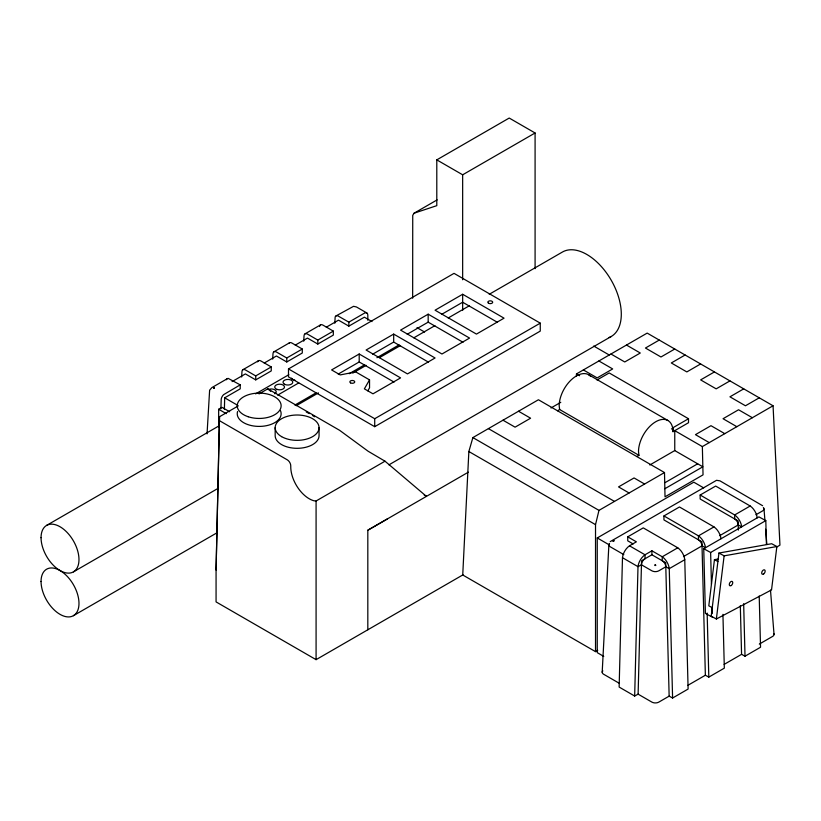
<?xml version="1.0" encoding="UTF-8"?>
<svg xmlns="http://www.w3.org/2000/svg" width="821" height="821" viewBox="0 0 821 821"><rect width="100%" height="100%" fill="white"/><g stroke="black" fill="none" stroke-linecap="round" stroke-linejoin="round"><path stroke-width="1.23" d="M463.065 574.792L316.085 659.653L216.067 601.906L216.067 570.051L219.515 416.729L238.172 405.954M216.067 570.051L219.515 416.729M220.9 408.827L221.198 399.201A5.07 2.925 -60 0 1 223.62 394.644L240.214 384.864L240.214 388.856L224.687 397.816L224.379 409.34M576.404 376.367L576.465 373.914L647.174 333.1L773.054 405.779L779.95 545.154L776.635 547.073M627.737 536.842L636.378 541.829L629.491 545.811A10.981 6.342 -60 0 0 622.482 557.705L619.137 687.064L634.664 696.034L638.112 694.156L651.905 702.119A4.875 2.822 0 0 0 658.801 702.119L669.146 696.146L672.594 698.024L688.111 689.055L684.765 559.696A10.981 6.342 60 0 0 677.766 547.802L643.254 527.882L627.737 536.842L627.737 540.823L633.135 543.943M634.664 696.034L637.999 566.664A10.981 6.342 -60 0 1 645.008 554.78L651.905 550.799L662.249 556.771A10.981 6.342 60 0 1 669.248 568.655L672.594 698.024M638.112 694.156L641.56 560.753L651.905 554.78L665.698 562.744L669.146 696.146M334.814 323.228L335.153 316.988A5.07 2.925 60 0 1 337.965 315.911L348.843 322.15L364.37 313.191A4.875 2.812 -60 0 1 367.818 315.182L367.818 320.272M664.825 488.741L702.848 466.79L674.759 450.575L674.759 430.666L702.355 446.593L703.043 474.866L665.02 496.818L664.497 472.547L538.422 399.755L472.886 437.583L468.853 451.519L462.736 574.977L595.523 651.638L597.729 650.365M207.046 433.888L209.622 390.191L211.88 387.594L227.366 378.655M602.193 672.255L608.884 544.826M241.661 377.024L241.938 371.923A4.875 2.812 60 0 1 245.387 369.932L255.731 375.905L271.248 366.946L271.248 370.928L255.731 379.887L245.387 373.914L232.076 381.601M272.695 359.105L272.972 354.005A4.875 2.812 60 0 1 276.42 352.014L286.765 357.987L302.292 349.028L302.292 353.009L286.765 361.969L276.42 355.996L264.229 363.036M303.739 341.187L304.016 336.087A4.875 2.812 60 0 1 307.465 334.096L317.809 340.068L333.326 331.109L333.326 335.091L317.809 344.05L307.465 338.078L295.273 345.118M718.18 559.009L714.455 559.665L708.8 605.826L712.248 607.694M718.95 553.036L711.202 616.202L716.374 619.003L771.535 589.909L776.861 546.529L771.689 543.728L718.95 553.036L724.122 555.838L776.861 546.529M716.374 619.003L724.122 555.838M622.482 557.705L637.999 566.664L641.447 564.797L641.591 563.678A5.08 2.935 -60 0 1 644.105 559.409L645.008 558.762L645.008 554.78L629.491 545.811M213.645 387.82L214.455 387.799L213.727 388.138M595.523 651.638L595.523 524.65L598.971 510.375L664.497 472.547M369.542 379.887L364.37 388.846L372.991 393.823L400.576 377.896L359.198 354.005L331.602 369.932L340.222 374.91L355.75 371.923L369.542 379.887L369.542 387.851L367.818 390.837M610.219 541.603L716.538 480.316L719.925 480.829L762.617 505.736M437.152 199.872L414.102 213.183L412.737 215.348L412.655 298.208M414.102 213.183L436.793 205.661L436.793 159.869L509.215 118.05L535.087 132.981L535.087 268.672M436.793 159.869L462.654 174.801L535.087 132.981M242.944 369.696L258.461 360.737M273.988 351.778L289.505 342.809M305.022 333.849L320.539 324.89M336.035 315.911L353.553 306.325L356.427 306.951L366.802 312.945M326.306 327.199L338.498 320.159L348.843 326.132L364.37 317.173L371.995 321.575M218.663 427.064L218.663 409.258L221.998 407.329L229.623 411.732M288.489 368.937L454.034 273.362L540.259 323.146L540.259 331.109L374.715 426.684L288.489 376.901L288.489 368.937L374.715 418.72L540.259 323.146M255.608 393.895L288.859 374.704M259.026 393.916L267.8 388.846L339.617 430.317L368.116 451.232L385.008 461.197L426.448 496.377L424.241 495.104M46.602 525.409L219.299 425.699M277.652 395.106L298.721 382.945M393.68 334.096L366.094 350.023L407.473 373.914L435.068 357.987L393.68 334.096L393.68 342.059L428.531 362.184M428.172 314.186L400.576 330.114L441.965 354.005L469.561 338.078L428.172 314.186L428.172 322.15L463.023 342.265M462.654 294.267L435.068 310.205L476.457 334.096L504.043 318.168L462.654 294.267L462.654 310.482M338.221 374.078L359.198 361.969L394.049 382.093M372.713 354.169L393.68 342.059M407.206 334.25L428.172 322.15M441.688 314.34L462.654 302.231L497.505 322.355M294.893 405.061L315.962 392.91M349.212 373.709L364.74 364.74M376.931 357.699L399.098 344.902M296.258 405.697L318.445 392.9M352.825 373.052L366.135 365.366M379.435 357.679L400.515 345.518M413.815 337.831L434.894 325.67M448.194 317.984L469.273 305.812M489.234 294.287L562.426 252.037A48.778 28.16 60 0 1 612.24 282.044A48.778 28.16 60 0 1 608.987 337.575M73.428 571.868L218.448 488.146M73.428 615.678L217.349 532.583M219.515 420.711L287.309 459.852A4.875 2.812 60 0 1 290.757 465.825L290.757 466.821A26.067 15.045 60 0 0 313.961 500.779L316.085 500.984L385.008 461.197M388.938 464.84L611.204 336.507M659.242 340.068L645.45 348.032L660.967 356.991L674.759 349.028M597 379.99L609.192 372.95L688.511 418.741L688.511 422.723L672.994 431.682A24.384 14.08 -60 0 0 655.753 421.727A24.384 14.08 -60 0 0 638.502 451.601L638.964 455.316L636.809 456.558M550.994 407.965L560.774 402.321M557.48 410.767L559.635 409.525L638.964 455.316M367.818 629.779L367.818 530.222L387.399 518.903M367.818 530.222L468.36 472.167M685.104 355L671.311 362.964L686.828 371.923L700.631 363.96M714.444 371.934L700.641 379.897L716.169 388.856L729.961 380.893M688.511 418.741L672.994 427.7L672.994 431.682M743.734 388.856L729.941 396.82L745.458 405.779L759.261 397.816M649.811 464.984L674.759 450.575M702.355 446.593L773.054 405.779M665.082 482.625L697.676 463.803M603.753 656.4L597.247 652.633L597.247 537.94L693.807 482.194L703.689 487.89M722.932 614.354L724.327 668.15L708.81 677.109L705.362 675.242L701.914 541.829L663.943 519.919L663.943 515.937L679.47 506.978L713.983 526.897A10.971 6.332 60 0 1 720.982 538.781M738.356 530.089L738.12 520.925L700.159 499.004L700.159 495.022L715.676 486.063L750.189 505.993A10.981 6.342 60 0 1 757.198 517.877M677.766 547.802L662.249 556.771L662.249 560.753L663.142 561.4A5.08 2.935 60 0 1 665.657 565.669L665.8 566.788L669.248 568.655L684.765 559.696M713.983 526.897L698.455 535.856L663.943 515.937M750.189 505.993L734.672 514.952L700.159 495.022M665.8 566.788L658.801 570.821A4.875 2.822 0 0 1 651.905 570.821L641.447 564.797M683.503 556.566L702.017 545.873L705.465 547.74A10.971 6.332 60 0 0 698.455 535.856L698.455 539.838L699.359 540.495A5.08 2.935 60 0 1 701.873 544.764L702.017 545.873M719.709 535.661L738.223 524.968L741.671 526.836A10.981 6.342 60 0 0 734.672 514.952L734.672 518.934L735.565 519.59A5.08 2.935 60 0 1 738.079 523.86L738.223 524.968M755.956 514.736L762.576 510.919A4.885 2.822 0 0 0 763.356 507.511M712.3 617.135L705.413 613.39L703.741 548.736L758.922 516.881L765.808 520.617L766.424 544.251M703.741 548.736L710.627 552.482L765.808 520.617M687.936 685.299L705.362 675.242M724.143 664.394L741.568 654.337L745.016 656.205L760.544 647.246L759.209 596.015M759.312 644.095L772.602 636.419A4.885 2.822 0 0 0 773.875 633.699M213.634 387.902L214.414 387.871M213.727 387.676L214.414 387.84M213.799 387.604L214.455 387.799M714.455 559.665L717.903 561.543M306.264 411.947L309.26 413.579M626.474 345.046L640.277 353.009L624.75 361.969L610.957 354.005M752.364 417.725L738.561 409.761L723.044 418.72L736.837 426.684M593.716 346.041L609.233 355M598.889 360.973L612.682 368.937L597.165 377.896L583.372 369.932M724.769 433.652L710.976 425.689L695.459 434.648L709.252 442.611M588.626 374.725L667.945 420.516M576.465 373.914L579.626 375.741M671.455 428.757L673.661 430.03M416.996 327.641L424.611 332.043M518.523 411.239L530.592 418.207L515.075 427.166L502.996 420.198M644.598 484.031L634.058 477.945L618.541 486.904L629.081 492.99M333.326 331.109L322.981 325.137A4.875 2.812 60 0 0 319.913 325.537M488.413 428.624L614.488 501.415M472.886 437.583L598.971 510.375M302.292 349.028L291.937 343.055A4.875 2.812 60 0 0 288.869 343.455M468.853 451.519L595.523 524.65M597.247 537.94L609.315 544.908M623.816 554.616L610.311 546.817A4.875 2.822 0 0 1 609.531 543.41M271.248 366.946L260.904 360.973A4.875 2.812 60 0 0 257.62 361.835M240.214 384.864L228.279 378.43A5.1 3.027 61.5 0 0 226.986 378.922A5.039 2.997 61.5 0 0 226.442 379.754M224.687 397.816L237.762 405.358M218.663 409.258L226.288 413.661M619.424 683.37L603.62 674.246A4.875 2.822 0 0 1 602.85 670.849M312.452 415.447L314.648 416.77M267.8 388.846L270.735 391.34M559.635 409.525L559.183 405.8A24.384 14.08 -60 0 1 571.242 379.846A24.384 14.08 -60 0 1 590.556 376.275M764.002 508.917L764.915 520.329M765.624 529.206L766.845 544.415M770.488 590.053L774.039 634.428M743.662 603.692L745.016 656.205M740.316 605.662L741.568 654.337M710.627 552.482L711.448 584.193M712.064 607.694L712.207 613.595M707.148 613.071L708.81 677.109M651.905 550.799L651.905 554.78M462.654 174.801L462.654 279.766M374.715 418.72L374.715 426.684M359.198 354.005L359.198 361.969M348.843 322.15L348.843 326.132M319.061 427.679L319.061 435.643A21.951 12.674 0 0 1 297.12 448.317A21.951 12.674 0 0 1 275.168 435.643L275.168 427.679M317.809 340.068L317.809 344.05M316.085 500.984L316.085 659.653M286.765 357.987L286.765 361.969M255.731 375.905L255.731 379.887M280.382 410.459A21.951 12.674 0 0 1 260.134 426.397A21.951 12.674 0 0 1 237.567 411.537M294.903 380.174A4.875 2.812 0 0 1 291.455 378.183M268.898 389.349A4.875 2.812 0 0 1 275.209 390.078A4.875 2.812 0 0 1 274.789 393.782M319.574 326.522A4.875 2.812 60 0 1 319.697 325.988M655.312 564.694L654.994 565.546L655.456 564.674L655.702 565.546L655.312 564.694M614.077 540.782L612.794 541.183L614.036 540.813M488.526 303.226A2.442 1.406 0 0 0 492.6 302.6A2.442 1.406 0 0 0 489.614 300.876A2.442 1.406 0 0 0 488.526 303.226M350.567 382.873A2.442 1.406 0 0 0 354.651 382.247A2.442 1.406 0 0 0 351.665 380.523A2.442 1.406 0 0 0 350.567 382.873M763.612 573.992A2.442 1.447 -61.5 0 0 764.823 570.092A2.442 1.447 -61.5 0 0 761.847 572.083A2.442 1.447 -61.5 0 0 763.612 573.992M731.203 585.527A2.442 1.447 -61.5 0 0 732.414 581.627A2.442 1.447 -61.5 0 0 729.438 583.618A2.442 1.447 -61.5 0 0 731.203 585.527M41.05 537.683A26.826 15.486 60 0 0 69.498 573.079A26.826 15.486 60 0 0 69.498 535.148A26.826 15.486 60 0 0 41.05 537.683M41.05 581.494A26.826 15.486 60 0 0 69.498 616.889A26.826 15.486 60 0 0 69.498 578.949A26.826 15.486 60 0 0 41.05 581.494M248.209 416.75A21.951 12.674 0 0 0 281.131 405.779A21.951 12.674 0 0 0 248.209 394.798A21.951 12.674 0 0 0 248.209 416.75M281.593 436.639A21.951 12.674 0 0 0 318.312 430.953A21.951 12.674 0 0 0 291.434 415.436A21.951 12.674 0 0 0 281.593 436.639M277.17 389.452A4.875 2.812 0 0 0 284.487 387.009A4.875 2.812 0 0 0 277.17 384.567A4.875 2.812 0 0 0 277.17 389.452M284.446 384.218A4.875 2.812 0 0 0 292.604 382.955A4.875 2.812 0 0 0 286.632 379.507A4.875 2.812 0 0 0 284.446 384.218"/></g></svg>
